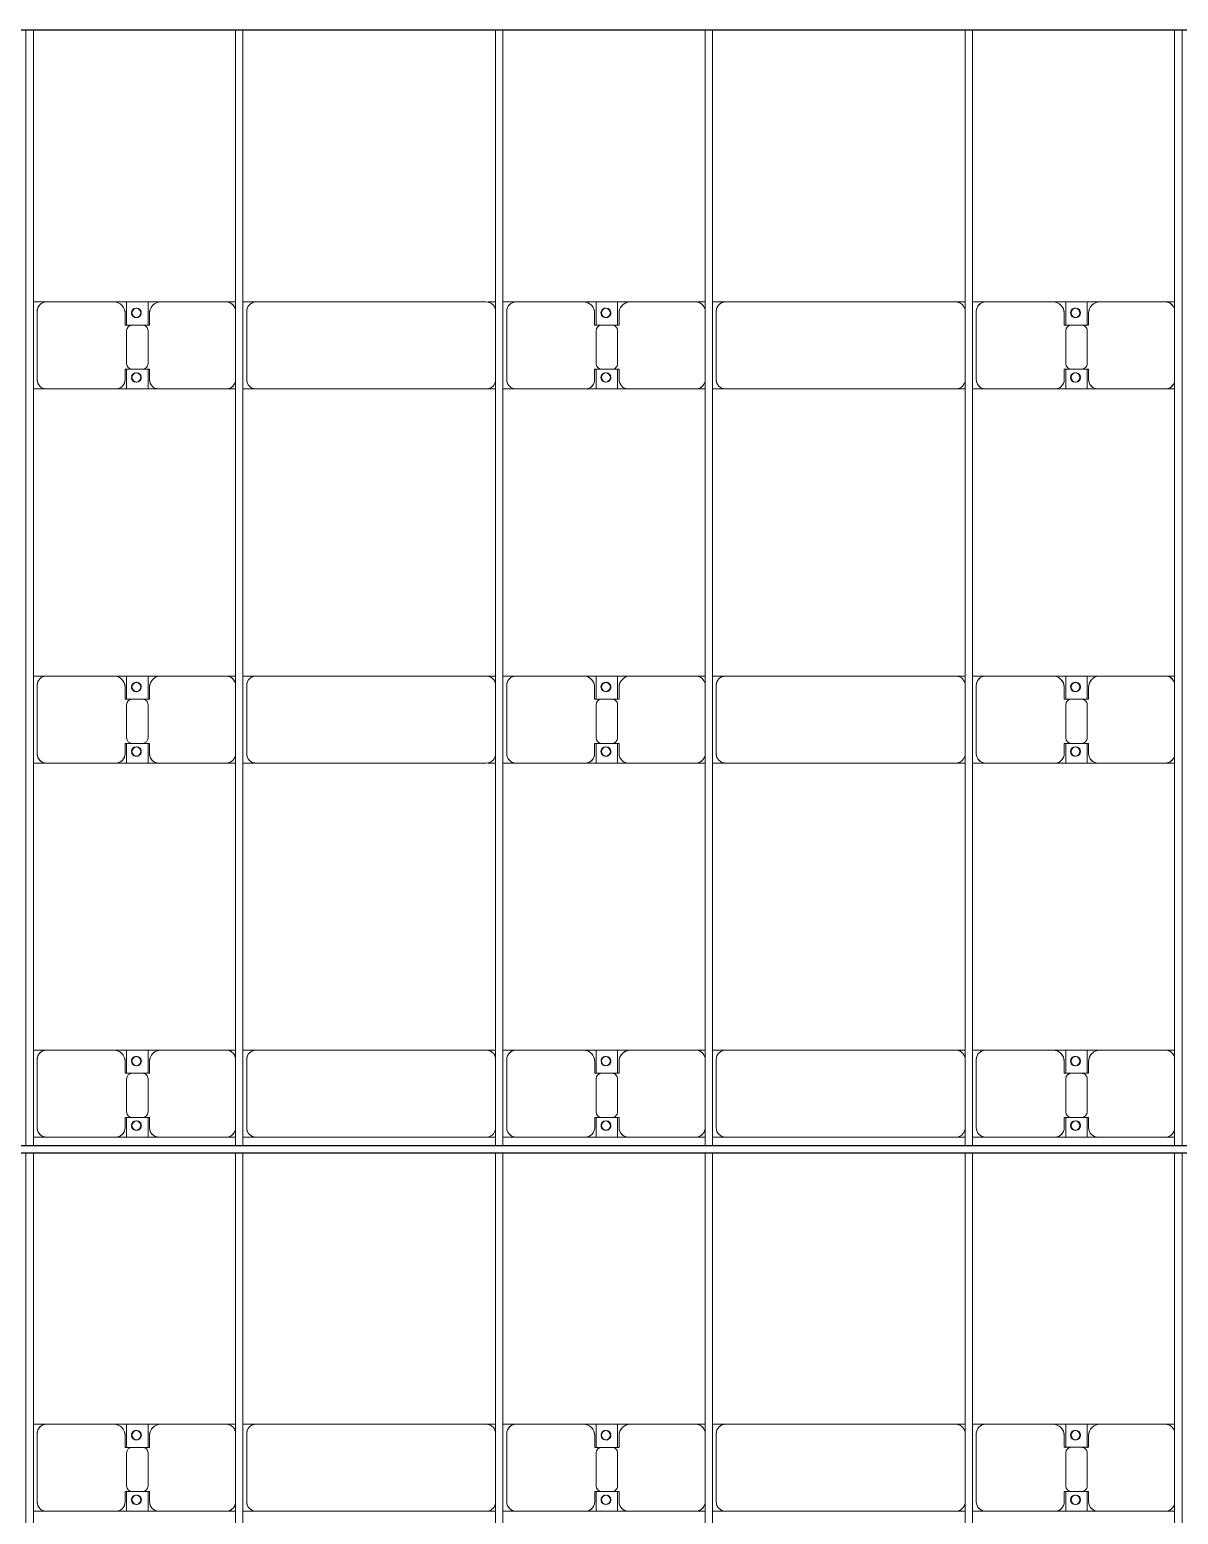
# Model space of a CAD drawing. Header units: millimetres. Extents: x -248177 to 167033, y 156986 to 268923.
# Drawn here: x -197593 to -191453, y 214489 to 222423 of the extents above; entities that cross this region are included whole.
import ezdxf

# ---------------------------------------------------------------- set-up
doc = ezdxf.new("R2010")
doc.units = ezdxf.units.MM
for name, color, linetype, lineweight in [('A-DETL-MBND', 5, 'Continuous', 9), ('A-GENM', 13, 'Continuous', 9), ('S-BEAM', 12, 'Continuous', 9)]:
    doc.layers.add(name, color=color, linetype=linetype, lineweight=lineweight)

# ---------------------------------------------------------------- blocks, each defined once
blk = doc.blocks.new('Dai phao do pin - DẢI PHAO ĐỠ PIN-V27-BỐ TRÍ KHUNG KẾT CẤU BÈ PIN 02')
at = {"layer": 'A-DETL-MBND', "color": 8}
for p, q in [((40859.7, 241.6), (40929.7, 241.6)), ((40859.7, 241.6), (40929.7, 241.6)), ((41289.7, 241.6), (40929.7, 241.6)), ((41289.7, 241.6), (41472.2, 241.6)), ((41472.2, 241.6), (41289.7, 241.6)), ((41357.8, 241.6), (41540.3, 241.6)), ((41357.8, 116.2), (41357.8, 241.6)), ((41540.3, 241.6), (41357.8, 241.6)), ((41472.2, 241.6), (41472.2, 116.2)), ((41890.3, 241.6), (41540.3, 241.6)), ((41890.3, 241.6), (41939.7, 241.6)), ((41890.3, 241.6), (41939.7, 241.6)), ((41979.7, 241.6), (42049.7, 241.6)), ((41979.7, 241.6), (42049.7, 241.6)), ((43280.3, 241.6), (42049.7, 241.6)), ((43280.3, 241.6), (43329.7, 241.6)), ((43280.3, 241.6), (43329.7, 241.6)), ((43369.7, 241.6), (43439.7, 241.6)), ((43369.7, 241.6), (43439.7, 241.6)), ((43799.7, 241.6), (43439.7, 241.6)), ((43799.7, 241.6), (43982.2, 241.6)), ((43982.2, 241.6), (43799.7, 241.6)), ((43867.8, 241.6), (44050.3, 241.6)), ((43867.8, 116.2), (43867.8, 241.6)), ((44050.3, 241.6), (43867.8, 241.6)), ((43982.2, 241.6), (43982.2, 116.2)), ((44400.3, 241.6), (44050.3, 241.6)), ((44400.3, 241.6), (44449.7, 241.6)), ((44400.3, 241.6), (44449.7, 241.6)), ((44489.7, 241.6), (44559.7, 241.6)), ((44489.7, 241.6), (44559.7, 241.6)), ((45790.3, 241.6), (44559.7, 241.6)), ((45790.3, 241.6), (45839.7, 241.6)), ((45790.3, 241.6), (45839.7, 241.6)), ((45879.7, 241.6), (45949.7, 241.6)), ((45879.7, 241.6), (45949.7, 241.6)), ((46309.7, 241.6), (45949.7, 241.6)), ((46309.7, 241.6), (46492.2, 241.6)), ((46492.2, 241.6), (46309.7, 241.6)), ((46377.8, 241.6), (46560.3, 241.6)), ((46377.8, 116.2), (46377.8, 241.6)), ((46560.3, 241.6), (46377.8, 241.6)), ((46492.2, 241.6), (46492.2, 116.2)), ((46910.3, 241.6), (46560.3, 241.6)), ((46910.3, 241.6), (46959.7, 241.6)), ((46910.3, 241.6), (46959.7, 241.6)), ((40879.7, 191.6), (40879.7, -173.4)), ((41349.7, 118.2), (41349.7, 181.6)), ((41480.3, 181.6), (41480.3, 118.2)), ((41999.7, 191.6), (41999.7, -173.4)), ((43389.7, 191.6), (43389.7, -173.4)), ((43859.7, 118.2), (43859.7, 181.6)), ((43990.3, 181.6), (43990.3, 118.2)), ((44509.7, 191.6), (44509.7, -173.4)), ((45899.7, 191.6), (45899.7, -173.4)), ((46369.7, 118.2), (46369.7, 181.6)), ((46500.3, 181.6), (46500.3, 118.2)), ((41442.2, 118.2), (41349.7, 118.2)), ((41357.8, 88.2), (41357.8, -88.2)), ((41480.3, 118.2), (41387.8, 118.2)), ((41472.2, -88.2), (41472.2, 88.2)), ((43952.2, 118.2), (43859.7, 118.2)), ((43867.8, 88.2), (43867.8, -88.2)), ((43990.3, 118.2), (43897.8, 118.2)), ((43982.2, -88.2), (43982.2, 88.2)), ((46462.2, 118.2), (46369.7, 118.2)), ((46377.8, 88.2), (46377.8, -88.2)), ((46500.3, 118.2), (46407.8, 118.2)), ((46492.2, -88.2), (46492.2, 88.2)), ((41349.7, -173.4), (41349.7, -118.2)), ((41349.7, -118.2), (41442.2, -118.2)), ((41357.8, -223.4), (41357.8, -116.2)), ((41387.8, -118.2), (41480.3, -118.2)), ((41472.2, -116.2), (41472.2, -223.4)), ((41480.3, -118.2), (41480.3, -173.4)), ((43859.7, -173.4), (43859.7, -118.2)), ((43859.7, -118.2), (43952.2, -118.2)), ((43867.8, -223.4), (43867.8, -116.2)), ((43897.8, -118.2), (43990.3, -118.2)), ((43982.2, -116.2), (43982.2, -223.4)), ((43990.3, -118.2), (43990.3, -173.4)), ((46369.7, -173.4), (46369.7, -118.2)), ((46369.7, -118.2), (46462.2, -118.2)), ((46377.8, -223.4), (46377.8, -116.2)), ((46407.8, -118.2), (46500.3, -118.2)), ((46492.2, -116.2), (46492.2, -223.4)), ((46500.3, -118.2), (46500.3, -173.4)), ((40929.7, -223.4), (40859.7, -223.4)), ((40929.7, -223.4), (40859.7, -223.4)), ((40929.7, -223.4), (41299.7, -223.4)), ((41472.2, -223.4), (41299.7, -223.4)), ((41299.7, -223.4), (41472.2, -223.4)), ((41530.3, -223.4), (41357.8, -223.4)), ((41357.8, -223.4), (41530.3, -223.4)), ((41530.3, -223.4), (41890.3, -223.4)), ((41939.7, -223.4), (41890.3, -223.4)), ((41939.7, -223.4), (41890.3, -223.4)), ((42049.7, -223.4), (41979.7, -223.4)), ((42049.7, -223.4), (41979.7, -223.4)), ((42049.7, -223.4), (43280.3, -223.4)), ((43329.7, -223.4), (43280.3, -223.4)), ((43329.7, -223.4), (43280.3, -223.4)), ((43439.7, -223.4), (43369.7, -223.4)), ((43439.7, -223.4), (43369.7, -223.4)), ((43439.7, -223.4), (43809.7, -223.4)), ((43982.2, -223.4), (43809.7, -223.4)), ((43809.7, -223.4), (43982.2, -223.4)), ((44040.3, -223.4), (43867.8, -223.4)), ((43867.8, -223.4), (44040.3, -223.4)), ((44040.3, -223.4), (44400.3, -223.4)), ((44449.7, -223.4), (44400.3, -223.4)), ((44449.7, -223.4), (44400.3, -223.4)), ((44559.7, -223.4), (44489.7, -223.4)), ((44559.7, -223.4), (44489.7, -223.4)), ((44559.7, -223.4), (45790.3, -223.4)), ((45839.7, -223.4), (45790.3, -223.4)), ((45839.7, -223.4), (45790.3, -223.4)), ((45949.7, -223.4), (45879.7, -223.4)), ((45949.7, -223.4), (45879.7, -223.4)), ((45949.7, -223.4), (46319.7, -223.4)), ((46492.2, -223.4), (46319.7, -223.4)), ((46319.7, -223.4), (46492.2, -223.4)), ((46550.3, -223.4), (46377.8, -223.4)), ((46377.8, -223.4), (46550.3, -223.4)), ((46550.3, -223.4), (46910.3, -223.4)), ((46959.7, -223.4), (46910.3, -223.4)), ((46959.7, -223.4), (46910.3, -223.4))]:
    blk.add_line(p, q, dxfattribs=at)
for centre, radius, start, end in [((40929.7, 191.6), 50, 90, 180), ((40929.7, 191.6), 50, 105, 180), ((41289.7, 181.6), 60, 0, 90), ((41540.3, 181.6), 60, 90, 180), ((41890.3, 191.6), 50, 15, 90), ((41890.3, 191.6), 50, 15, 75), ((42049.7, 191.6), 50, 90, 180), ((42049.7, 191.6), 50, 105, 135), ((43280.3, 191.6), 50, 15, 90), ((43280.3, 191.6), 50, 60, 90), ((43439.7, 191.6), 50, 90, 180), ((43439.7, 191.6), 50, 105, 180), ((43799.7, 181.6), 60, 0, 90), ((44050.3, 181.6), 60, 90, 180), ((44400.3, 191.6), 50, 15, 90), ((44400.3, 191.6), 50, 15, 75), ((44559.7, 191.6), 50, 90, 180), ((44559.7, 191.6), 50, 105, 135), ((45790.3, 191.6), 50, 15, 90), ((45790.3, 191.6), 50, 60, 90), ((45949.7, 191.6), 50, 90, 180), ((45949.7, 191.6), 50, 105, 180), ((46309.7, 181.6), 60, 0, 90), ((46560.3, 181.6), 60, 90, 180), ((46910.3, 191.6), 50, 15, 90), ((46910.3, 191.6), 50, 15, 75), ((41289.7, 181.6), 60, 0, 60), ((41408.6, 183.2), 25, 0, 180), ((41408.6, 183.2), 25, 180, 0), ((41408.6, 183.2), 25, 0, 165), ((41411.4, 183.2), 25, 0, 180), ((41411.4, 183.2), 25, 90, 180), ((41411.4, 183.2), 25, 180, 360), ((41411.4, 183.2), 25, 180, 300), ((41408.6, 183.2), 25, 210, 0), ((41411.4, 183.2), 25, 15, 75), ((41411.4, 183.2), 25, 330, 345), ((41540.3, 181.6), 60, 120, 180), ((42049.7, 191.6), 50, 150, 180), ((43280.3, 191.6), 50, 15, 30), ((43799.7, 181.6), 60, 0, 60), ((43918.6, 183.2), 25, 0, 180), ((43918.6, 183.2), 25, 180, 360), ((43918.6, 183.2), 25, 0, 165), ((43921.4, 183.2), 25, 0, 180), ((43921.4, 183.2), 25, 90, 180), ((43921.4, 183.2), 25, 180, 0), ((43921.4, 183.2), 25, 180, 300), ((43918.6, 183.2), 25, 210, 360), ((43921.4, 183.2), 25, 15, 75), ((43921.4, 183.2), 25, 330, 345), ((44050.3, 181.6), 60, 120, 180), ((44559.7, 191.6), 50, 150, 180), ((45790.3, 191.6), 50, 15, 30), ((46309.7, 181.6), 60, 0, 60), ((46428.6, 183.2), 25, 0, 180), ((46428.6, 183.2), 25, 180, 0), ((46428.6, 183.2), 25, 0, 165), ((46431.4, 183.2), 25, 0, 180), ((46431.4, 183.2), 25, 90, 180), ((46431.4, 183.2), 25, 180, 360), ((46431.4, 183.2), 25, 180, 300), ((46428.6, 183.2), 25, 210, 0), ((46431.4, 183.2), 25, 15, 75), ((46431.4, 183.2), 25, 330, 345), ((46560.3, 181.6), 60, 120, 180), ((41387.8, 88.2), 30, 90, 180), ((41442.2, 88.2), 30, 360, 90), ((43897.8, 88.2), 30, 90, 180), ((43952.2, 88.2), 30, 360, 90), ((46407.8, 88.2), 30, 90, 180), ((46462.2, 88.2), 30, 0, 90), ((41387.8, -88.2), 30, 180, 270), ((41408.6, -161.8), 25, 0, 180), ((41408.6, -161.8), 25, 105, 165), ((41411.4, -161.8), 25, 0, 180), ((41411.4, -161.8), 25, 105, 180), ((41408.6, -161.8), 25, 0, 75), ((41411.4, -161.8), 25, 15, 75), ((41442.2, -88.2), 30, 270, 360), ((43897.8, -88.2), 30, 180, 270), ((43918.6, -161.8), 25, 0, 180), ((43918.6, -161.8), 25, 105, 165), ((43921.4, -161.8), 25, 0, 180), ((43921.4, -161.8), 25, 105, 180), ((43918.6, -161.8), 25, 0, 75), ((43921.4, -161.8), 25, 15, 75), ((43952.2, -88.2), 30, 270, 0), ((46407.8, -88.2), 30, 180, 270), ((46428.6, -161.8), 25, 0, 180), ((46428.6, -161.8), 25, 105, 165), ((46431.4, -161.8), 25, 0, 180), ((46431.4, -161.8), 25, 105, 180), ((46428.6, -161.8), 25, 0, 75), ((46431.4, -161.8), 25, 15, 75), ((46462.2, -88.2), 30, 270, 0), ((40929.7, -173.4), 50, 180, 270), ((40929.7, -173.4), 50, 180, 255), ((41299.7, -173.4), 50, 270, 0), ((41299.7, -173.4), 50, 285, 0), ((41408.6, -161.8), 25, 180, 360), ((41408.6, -161.8), 25, 195, 0), ((41411.4, -161.8), 25, 180, 0), ((41411.4, -161.8), 25, 180, 270), ((41411.4, -161.8), 25, 285, 345), ((41530.3, -173.4), 50, 180, 270), ((41530.3, -173.4), 50, 180, 255), ((41890.3, -173.4), 50, 270, 345), ((41890.3, -173.4), 50, 285, 345), ((42049.7, -173.4), 50, 180, 270), ((42049.7, -173.4), 50, 180, 210), ((42049.7, -173.4), 50, 240, 270), ((43280.3, -173.4), 50, 270, 345), ((43280.3, -173.4), 50, 285, 300), ((43280.3, -173.4), 50, 330, 345), ((43439.7, -173.4), 50, 180, 270), ((43439.7, -173.4), 50, 180, 255), ((43809.7, -173.4), 50, 270, 0), ((43809.7, -173.4), 50, 285, 0), ((43918.6, -161.8), 25, 180, 0), ((43918.6, -161.8), 25, 195, 0), ((43921.4, -161.8), 25, 180, 0), ((43921.4, -161.8), 25, 180, 270), ((43921.4, -161.8), 25, 285, 345), ((44040.3, -173.4), 50, 180, 270), ((44040.3, -173.4), 50, 180, 255), ((44400.3, -173.4), 50, 270, 345), ((44400.3, -173.4), 50, 285, 345), ((44559.7, -173.4), 50, 180, 270), ((44559.7, -173.4), 50, 180, 210), ((44559.7, -173.4), 50, 240, 270), ((45790.3, -173.4), 50, 270, 345), ((45790.3, -173.4), 50, 285, 300), ((45790.3, -173.4), 50, 330, 345), ((45949.7, -173.4), 50, 180, 270), ((45949.7, -173.4), 50, 180, 255), ((46319.7, -173.4), 50, 270, 0), ((46319.7, -173.4), 50, 285, 360), ((46428.6, -161.8), 25, 180, 360), ((46428.6, -161.8), 25, 195, 0), ((46431.4, -161.8), 25, 180, 360), ((46431.4, -161.8), 25, 180, 270), ((46431.4, -161.8), 25, 285, 345), ((46550.3, -173.4), 50, 180, 270), ((46550.3, -173.4), 50, 180, 255), ((46910.3, -173.4), 50, 270, 345), ((46910.3, -173.4), 50, 285, 345)]:
    blk.add_arc(centre, radius, start, end, dxfattribs=at)
blk = doc.blocks.new('Dai phao do pin - DẢI PHAO ĐỠ PIN-V28-BỐ TRÍ KHUNG KẾT CẤU BÈ PIN 02')
at = {"layer": 'A-DETL-MBND', "color": 8}
for p, q in [((40859.7, 241.6), (40929.7, 241.6)), ((40859.7, 241.6), (40929.7, 241.6)), ((41289.7, 241.6), (40929.7, 241.6)), ((41289.7, 241.6), (41472.2, 241.6)), ((41472.2, 241.6), (41289.7, 241.6)), ((41357.8, 241.6), (41540.3, 241.6)), ((41357.8, 116.2), (41357.8, 241.6)), ((41540.3, 241.6), (41357.8, 241.6)), ((41472.2, 241.6), (41472.2, 116.2)), ((41890.3, 241.6), (41540.3, 241.6)), ((41890.3, 241.6), (41939.7, 241.6)), ((41890.3, 241.6), (41939.7, 241.6)), ((41979.7, 241.6), (42049.7, 241.6)), ((41979.7, 241.6), (42049.7, 241.6)), ((43280.3, 241.6), (42049.7, 241.6)), ((43290.6, 241.6), (43329.7, 241.6)), ((43290.6, 241.6), (43329.7, 241.6)), ((43369.7, 241.6), (43439.7, 241.6)), ((43369.7, 241.6), (43439.7, 241.6)), ((43799.7, 241.6), (43439.7, 241.6)), ((43799.7, 241.6), (43982.2, 241.6)), ((43982.2, 241.6), (43799.7, 241.6)), ((43867.8, 241.6), (44050.3, 241.6)), ((43867.8, 116.2), (43867.8, 241.6)), ((44050.3, 241.6), (43867.8, 241.6)), ((43982.2, 241.6), (43982.2, 116.2)), ((44400.3, 241.6), (44050.3, 241.6)), ((44400.3, 241.6), (44449.7, 241.6)), ((44400.3, 241.6), (44449.7, 241.6)), ((44489.7, 241.6), (44559.7, 241.6)), ((44489.7, 241.6), (44559.7, 241.6)), ((45790.3, 241.6), (44559.7, 241.6)), ((45790.3, 241.6), (45839.7, 241.6)), ((45790.3, 241.6), (45839.7, 241.6)), ((45879.7, 241.6), (45949.7, 241.6)), ((45879.7, 241.6), (45949.7, 241.6)), ((46309.7, 241.6), (45949.7, 241.6)), ((46309.7, 241.6), (46492.2, 241.6)), ((46492.2, 241.6), (46309.7, 241.6)), ((46377.8, 241.6), (46560.3, 241.6)), ((46377.8, 116.2), (46377.8, 241.6)), ((46560.3, 241.6), (46377.8, 241.6)), ((46492.2, 241.6), (46492.2, 116.2)), ((46910.3, 241.6), (46560.3, 241.6)), ((46910.3, 241.6), (46959.7, 241.6)), ((46910.3, 241.6), (46959.7, 241.6)), ((40879.7, 191.6), (40879.7, -173.4)), ((41349.7, 118.2), (41349.7, 181.6)), ((41480.3, 181.6), (41480.3, 118.2)), ((41999.7, 191.6), (41999.7, -173.4)), ((43389.7, 191.6), (43389.7, -173.4)), ((43859.7, 118.2), (43859.7, 181.6)), ((43990.3, 181.6), (43990.3, 118.2)), ((44509.7, 191.6), (44509.7, -173.4)), ((45899.7, 191.6), (45899.7, -173.4)), ((46369.7, 118.2), (46369.7, 181.6)), ((46500.3, 181.6), (46500.3, 118.2)), ((41442.2, 118.2), (41349.7, 118.2)), ((41357.8, 88.2), (41357.8, -88.2)), ((41480.3, 118.2), (41387.8, 118.2)), ((41472.2, -88.2), (41472.2, 88.2)), ((43952.2, 118.2), (43859.7, 118.2)), ((43867.8, 88.2), (43867.8, -88.2)), ((43990.3, 118.2), (43897.8, 118.2)), ((43982.2, -88.2), (43982.2, 88.2)), ((46462.2, 118.2), (46369.7, 118.2)), ((46377.8, 88.2), (46377.8, -88.2)), ((46500.3, 118.2), (46407.8, 118.2)), ((46492.2, -88.2), (46492.2, 88.2)), ((41349.7, -173.4), (41349.7, -118.2)), ((41349.7, -118.2), (41442.2, -118.2)), ((41357.8, -223.4), (41357.8, -116.2)), ((41387.8, -118.2), (41480.3, -118.2)), ((41472.2, -116.2), (41472.2, -223.4)), ((41480.3, -118.2), (41480.3, -173.4)), ((43859.7, -173.4), (43859.7, -118.2)), ((43859.7, -118.2), (43952.2, -118.2)), ((43867.8, -223.4), (43867.8, -116.2)), ((43897.8, -118.2), (43990.3, -118.2)), ((43982.2, -116.2), (43982.2, -223.4)), ((43990.3, -118.2), (43990.3, -173.4)), ((46369.7, -173.4), (46369.7, -118.2)), ((46369.7, -118.2), (46462.2, -118.2)), ((46377.8, -223.4), (46377.8, -116.2)), ((46407.8, -118.2), (46500.3, -118.2)), ((46492.2, -116.2), (46492.2, -223.4)), ((46500.3, -118.2), (46500.3, -173.4)), ((40929.7, -223.4), (40859.7, -223.4)), ((40929.7, -223.4), (40859.7, -223.4)), ((40929.7, -223.4), (41299.7, -223.4)), ((41472.2, -223.4), (41299.7, -223.4)), ((41299.7, -223.4), (41472.2, -223.4)), ((41530.3, -223.4), (41357.8, -223.4)), ((41357.8, -223.4), (41530.3, -223.4)), ((41530.3, -223.4), (41890.3, -223.4)), ((41939.7, -223.4), (41890.3, -223.4)), ((41939.7, -223.4), (41890.3, -223.4)), ((42049.7, -223.4), (41979.7, -223.4)), ((42049.7, -223.4), (41979.7, -223.4)), ((42049.7, -223.4), (43280.3, -223.4)), ((43329.7, -223.4), (43280.3, -223.4)), ((43329.7, -223.4), (43280.3, -223.4)), ((43439.7, -223.4), (43369.7, -223.4)), ((43439.7, -223.4), (43369.7, -223.4)), ((43439.7, -223.4), (43809.7, -223.4)), ((43982.2, -223.4), (43809.7, -223.4)), ((43809.7, -223.4), (43982.2, -223.4)), ((44040.3, -223.4), (43867.8, -223.4)), ((43867.8, -223.4), (44040.3, -223.4)), ((44040.3, -223.4), (44400.3, -223.4)), ((44449.7, -223.4), (44400.3, -223.4)), ((44449.7, -223.4), (44400.3, -223.4)), ((44559.7, -223.4), (44489.7, -223.4)), ((44559.7, -223.4), (44489.7, -223.4)), ((44559.7, -223.4), (45790.3, -223.4)), ((45839.7, -223.4), (45790.3, -223.4)), ((45839.7, -223.4), (45790.3, -223.4)), ((45949.7, -223.4), (45879.7, -223.4)), ((45949.7, -223.4), (45879.7, -223.4)), ((45949.7, -223.4), (46319.7, -223.4)), ((46492.2, -223.4), (46319.7, -223.4)), ((46319.7, -223.4), (46492.2, -223.4)), ((46550.3, -223.4), (46377.8, -223.4)), ((46377.8, -223.4), (46550.3, -223.4)), ((46550.3, -223.4), (46910.3, -223.4)), ((46959.7, -223.4), (46910.3, -223.4)), ((46959.7, -223.4), (46910.3, -223.4))]:
    blk.add_line(p, q, dxfattribs=at)
for centre, radius, start, end in [((40929.7, 191.6), 50, 90, 180), ((40929.7, 191.6), 50, 105, 180), ((41289.7, 181.6), 60, 0, 90), ((41540.3, 181.6), 60, 90, 180), ((41890.3, 191.6), 50, 15, 90), ((41890.3, 191.6), 50, 15, 75), ((42049.7, 191.6), 50, 90, 180), ((42049.7, 191.6), 50, 105, 135), ((43280.3, 191.6), 50, 15, 90), ((43280.3, 191.6), 50, 60, 78.058), ((43439.7, 191.6), 50, 90, 180), ((43439.7, 191.6), 50, 105, 180), ((43799.7, 181.6), 60, 0, 90), ((44050.3, 181.6), 60, 90, 180), ((44400.3, 191.6), 50, 15, 90), ((44400.3, 191.6), 50, 15, 75), ((44559.7, 191.6), 50, 90, 180), ((44559.7, 191.6), 50, 105, 135), ((45790.3, 191.6), 50, 15, 90), ((45790.3, 191.6), 50, 60, 90), ((45949.7, 191.6), 50, 90, 180), ((45949.7, 191.6), 50, 105, 180), ((46309.7, 181.6), 60, 0, 90), ((46560.3, 181.6), 60, 90, 180), ((46910.3, 191.6), 50, 15, 90), ((46910.3, 191.6), 50, 15, 75), ((41289.7, 181.6), 60, 0, 60), ((41408.6, 183.2), 25, 0, 180), ((41408.6, 183.2), 25, 180, 0), ((41408.6, 183.2), 25, 0, 165), ((41411.4, 183.2), 25, 0, 180), ((41411.4, 183.2), 25, 90, 180), ((41411.4, 183.2), 25, 180, 360), ((41411.4, 183.2), 25, 180, 300), ((41408.6, 183.2), 25, 210, 0), ((41411.4, 183.2), 25, 15, 75), ((41411.4, 183.2), 25, 330, 345), ((41540.3, 181.6), 60, 120, 180), ((42049.7, 191.6), 50, 150, 180), ((43280.3, 191.6), 50, 15, 30), ((43799.7, 181.6), 60, 0, 60), ((43918.6, 183.2), 25, 0, 180), ((43918.6, 183.2), 25, 180, 360), ((43918.6, 183.2), 25, 0, 165), ((43921.4, 183.2), 25, 0, 180), ((43921.4, 183.2), 25, 90, 180), ((43921.4, 183.2), 25, 180, 0), ((43921.4, 183.2), 25, 180, 300), ((43918.6, 183.2), 25, 210, 360), ((43921.4, 183.2), 25, 15, 75), ((43921.4, 183.2), 25, 330, 345), ((44050.3, 181.6), 60, 120, 180), ((44559.7, 191.6), 50, 150, 180), ((45790.3, 191.6), 50, 15, 30), ((46309.7, 181.6), 60, 0, 60), ((46428.6, 183.2), 25, 0, 180), ((46428.6, 183.2), 25, 180, 0), ((46428.6, 183.2), 25, 0, 165), ((46431.4, 183.2), 25, 0, 180), ((46431.4, 183.2), 25, 90, 180), ((46431.4, 183.2), 25, 180, 360), ((46431.4, 183.2), 25, 180, 300), ((46428.6, 183.2), 25, 210, 0), ((46431.4, 183.2), 25, 15, 75), ((46431.4, 183.2), 25, 330, 345), ((46560.3, 181.6), 60, 120, 180), ((41387.8, 88.2), 30, 90, 180), ((41442.2, 88.2), 30, 360, 90), ((43897.8, 88.2), 30, 90, 180), ((43952.2, 88.2), 30, 360, 90), ((46407.8, 88.2), 30, 90, 180), ((46462.2, 88.2), 30, 0, 90), ((41387.8, -88.2), 30, 180, 270), ((41408.6, -161.8), 25, 0, 180), ((41408.6, -161.8), 25, 105, 165), ((41411.4, -161.8), 25, 0, 180), ((41411.4, -161.8), 25, 105, 180), ((41408.6, -161.8), 25, 0, 75), ((41411.4, -161.8), 25, 15, 75), ((41442.2, -88.2), 30, 270, 360), ((43897.8, -88.2), 30, 180, 270), ((43918.6, -161.8), 25, 0, 180), ((43918.6, -161.8), 25, 105, 165), ((43921.4, -161.8), 25, 0, 180), ((43921.4, -161.8), 25, 105, 180), ((43918.6, -161.8), 25, 0, 75), ((43921.4, -161.8), 25, 15, 75), ((43952.2, -88.2), 30, 270, 0), ((46407.8, -88.2), 30, 180, 270), ((46428.6, -161.8), 25, 0, 180), ((46428.6, -161.8), 25, 105, 165), ((46431.4, -161.8), 25, 0, 180), ((46431.4, -161.8), 25, 105, 180), ((46428.6, -161.8), 25, 0, 75), ((46431.4, -161.8), 25, 15, 75), ((46462.2, -88.2), 30, 270, 0), ((40929.7, -173.4), 50, 180, 270), ((40929.7, -173.4), 50, 180, 255), ((41299.7, -173.4), 50, 270, 0), ((41299.7, -173.4), 50, 285, 0), ((41408.6, -161.8), 25, 180, 360), ((41408.6, -161.8), 25, 195, 0), ((41411.4, -161.8), 25, 180, 0), ((41411.4, -161.8), 25, 180, 270), ((41411.4, -161.8), 25, 285, 345), ((41530.3, -173.4), 50, 180, 270), ((41530.3, -173.4), 50, 180, 255), ((41890.3, -173.4), 50, 270, 348.72321), ((41890.3, -173.4), 50, 285, 348.72321), ((42049.7, -173.4), 50, 180, 270), ((42049.7, -173.4), 50, 191.27774, 210), ((42049.7, -173.4), 50, 240, 270), ((43280.3, -173.4), 50, 270, 348.70188), ((43280.3, -173.4), 50, 285, 300), ((43280.3, -173.4), 50, 330, 348.70188), ((43439.7, -173.4), 50, 180, 270), ((43439.7, -173.4), 50, 180, 255), ((43809.7, -173.4), 50, 270, 0), ((43809.7, -173.4), 50, 285, 0), ((43918.6, -161.8), 25, 180, 0), ((43918.6, -161.8), 25, 195, 0), ((43921.4, -161.8), 25, 180, 0), ((43921.4, -161.8), 25, 180, 270), ((43921.4, -161.8), 25, 285, 345), ((44040.3, -173.4), 50, 180, 270), ((44040.3, -173.4), 50, 180, 255), ((44400.3, -173.4), 50, 270, 348.68469), ((44400.3, -173.4), 50, 285, 348.68469), ((44559.7, -173.4), 50, 180, 270), ((44559.7, -173.4), 50, 191.31626, 210), ((44559.7, -173.4), 50, 240, 270), ((45790.3, -173.4), 50, 270, 348.66336), ((45790.3, -173.4), 50, 285, 300), ((45790.3, -173.4), 50, 330, 348.66336), ((45949.7, -173.4), 50, 180, 270), ((45949.7, -173.4), 50, 180, 255), ((46319.7, -173.4), 50, 270, 0), ((46319.7, -173.4), 50, 285, 360), ((46428.6, -161.8), 25, 180, 360), ((46428.6, -161.8), 25, 195, 0), ((46431.4, -161.8), 25, 180, 360), ((46431.4, -161.8), 25, 180, 270), ((46431.4, -161.8), 25, 285, 345), ((46550.3, -173.4), 50, 180, 270), ((46550.3, -173.4), 50, 180, 255), ((46910.3, -173.4), 50, 270, 348.64617), ((46910.3, -173.4), 50, 285, 348.64617)]:
    blk.add_arc(centre, radius, start, end, dxfattribs=at)
blk = doc.blocks.new('Dai phao do pin - DẢI PHAO ĐỠ PIN-V29-BỐ TRÍ KHUNG KẾT CẤU BÈ PIN 02')
at = {"layer": 'A-DETL-MBND', "color": 8}
for p, q in [((40859.7, 241.6), (40929.7, 241.6)), ((40859.7, 241.6), (40929.7, 241.6)), ((41289.7, 241.6), (40929.7, 241.6)), ((41289.7, 241.6), (41472.2, 241.6)), ((41472.2, 241.6), (41289.7, 241.6)), ((41357.8, 241.6), (41540.3, 241.6)), ((41357.8, 116.2), (41357.8, 241.6)), ((41540.3, 241.6), (41357.8, 241.6)), ((41472.2, 241.6), (41472.2, 116.2)), ((41890.3, 241.6), (41540.3, 241.6)), ((41890.3, 241.6), (41939.7, 241.6)), ((41890.3, 241.6), (41939.7, 241.6)), ((41979.7, 241.6), (42049.7, 241.6)), ((41979.7, 241.6), (42049.7, 241.6)), ((43280.3, 241.6), (42049.7, 241.6)), ((43290.7, 241.6), (43329.7, 241.6)), ((43290.7, 241.6), (43329.7, 241.6)), ((43369.7, 241.6), (43439.7, 241.6)), ((43369.7, 241.6), (43439.7, 241.6)), ((43799.7, 241.6), (43439.7, 241.6)), ((43799.7, 241.6), (43982.2, 241.6)), ((43982.2, 241.6), (43799.7, 241.6)), ((43867.8, 241.6), (44050.3, 241.6)), ((43867.8, 116.2), (43867.8, 241.6)), ((44050.3, 241.6), (43867.8, 241.6)), ((43982.2, 241.6), (43982.2, 116.2)), ((44400.3, 241.6), (44050.3, 241.6)), ((44400.3, 241.6), (44449.7, 241.6)), ((44400.3, 241.6), (44449.7, 241.6)), ((44489.7, 241.6), (44559.7, 241.6)), ((44489.7, 241.6), (44559.7, 241.6)), ((45790.3, 241.6), (44559.7, 241.6)), ((45790.3, 241.6), (45839.7, 241.6)), ((45790.3, 241.6), (45839.7, 241.6)), ((45879.7, 241.6), (45949.7, 241.6)), ((45879.7, 241.6), (45949.7, 241.6)), ((46309.7, 241.6), (45949.7, 241.6)), ((46309.7, 241.6), (46492.2, 241.6)), ((46492.2, 241.6), (46309.7, 241.6)), ((46377.8, 241.6), (46560.3, 241.6)), ((46377.8, 116.2), (46377.8, 241.6)), ((46560.3, 241.6), (46377.8, 241.6)), ((46492.2, 241.6), (46492.2, 116.2)), ((46910.3, 241.6), (46560.3, 241.6)), ((46910.3, 241.6), (46959.7, 241.6)), ((46910.3, 241.6), (46959.7, 241.6)), ((40879.7, 191.6), (40879.7, -173.4)), ((41349.7, 118.2), (41349.7, 181.6)), ((41480.3, 181.6), (41480.3, 118.2)), ((41999.7, 191.6), (41999.7, -173.4)), ((43389.7, 191.6), (43389.7, -173.4)), ((43859.7, 118.2), (43859.7, 181.6)), ((43990.3, 181.6), (43990.3, 118.2)), ((44509.7, 191.6), (44509.7, -173.4)), ((45899.7, 191.6), (45899.7, -173.4)), ((46369.7, 118.2), (46369.7, 181.6)), ((46500.3, 181.6), (46500.3, 118.2)), ((41442.2, 118.2), (41349.7, 118.2)), ((41357.8, 88.2), (41357.8, -88.2)), ((41480.3, 118.2), (41387.8, 118.2)), ((41472.2, -88.2), (41472.2, 88.2)), ((43952.2, 118.2), (43859.7, 118.2)), ((43867.8, 88.2), (43867.8, -88.2)), ((43990.3, 118.2), (43897.8, 118.2)), ((43982.2, -88.2), (43982.2, 88.2)), ((46462.2, 118.2), (46369.7, 118.2)), ((46377.8, 88.2), (46377.8, -88.2)), ((46500.3, 118.2), (46407.8, 118.2)), ((46492.2, -88.2), (46492.2, 88.2)), ((41349.7, -173.4), (41349.7, -118.2)), ((41349.7, -118.2), (41442.2, -118.2)), ((41357.8, -223.4), (41357.8, -116.2)), ((41387.8, -118.2), (41480.3, -118.2)), ((41472.2, -116.2), (41472.2, -223.4)), ((41480.3, -118.2), (41480.3, -173.4)), ((43859.7, -173.4), (43859.7, -118.2)), ((43859.7, -118.2), (43952.2, -118.2)), ((43867.8, -223.4), (43867.8, -116.2)), ((43897.8, -118.2), (43990.3, -118.2)), ((43982.2, -116.2), (43982.2, -223.4)), ((43990.3, -118.2), (43990.3, -173.4)), ((46369.7, -173.4), (46369.7, -118.2)), ((46369.7, -118.2), (46462.2, -118.2)), ((46377.8, -223.4), (46377.8, -116.2)), ((46407.8, -118.2), (46500.3, -118.2)), ((46492.2, -116.2), (46492.2, -223.4)), ((46500.3, -118.2), (46500.3, -173.4)), ((40929.7, -223.4), (40859.7, -223.4)), ((40929.7, -223.4), (40859.7, -223.4)), ((40929.7, -223.4), (41299.7, -223.4)), ((41472.2, -223.4), (41299.7, -223.4)), ((41299.7, -223.4), (41472.2, -223.4)), ((41530.3, -223.4), (41357.8, -223.4)), ((41357.8, -223.4), (41530.3, -223.4)), ((41530.3, -223.4), (41890.3, -223.4)), ((41939.7, -223.4), (41890.3, -223.4)), ((41939.7, -223.4), (41890.3, -223.4)), ((42049.7, -223.4), (41979.7, -223.4)), ((42049.7, -223.4), (41979.7, -223.4)), ((42049.7, -223.4), (43280.3, -223.4)), ((43329.7, -223.4), (43290.7, -223.4)), ((43329.7, -223.4), (43290.7, -223.4)), ((43439.7, -223.4), (43369.7, -223.4)), ((43439.7, -223.4), (43369.7, -223.4)), ((43439.7, -223.4), (43809.7, -223.4)), ((43982.2, -223.4), (43809.7, -223.4)), ((43809.7, -223.4), (43982.2, -223.4)), ((44040.3, -223.4), (43867.8, -223.4)), ((43867.8, -223.4), (44040.3, -223.4)), ((44040.3, -223.4), (44400.3, -223.4)), ((44449.7, -223.4), (44400.3, -223.4)), ((44449.7, -223.4), (44400.3, -223.4)), ((44559.7, -223.4), (44489.7, -223.4)), ((44559.7, -223.4), (44489.7, -223.4)), ((44559.7, -223.4), (45790.3, -223.4)), ((45839.7, -223.4), (45790.3, -223.4)), ((45839.7, -223.4), (45790.3, -223.4)), ((45949.7, -223.4), (45879.7, -223.4)), ((45949.7, -223.4), (45879.7, -223.4)), ((45949.7, -223.4), (46319.7, -223.4)), ((46492.2, -223.4), (46319.7, -223.4)), ((46319.7, -223.4), (46492.2, -223.4)), ((46550.3, -223.4), (46377.8, -223.4)), ((46377.8, -223.4), (46550.3, -223.4)), ((46550.3, -223.4), (46910.3, -223.4)), ((46959.7, -223.4), (46910.3, -223.4)), ((46959.7, -223.4), (46910.3, -223.4))]:
    blk.add_line(p, q, dxfattribs=at)
for centre, radius, start, end in [((40929.7, 191.6), 50, 90, 180), ((40929.7, 191.6), 50, 105, 180), ((41289.7, 181.6), 60, 0, 90), ((41540.3, 181.6), 60, 90, 180), ((41890.3, 191.6), 50, 15, 90), ((41890.3, 191.6), 50, 15, 75), ((42049.7, 191.6), 50, 90, 180), ((42049.7, 191.6), 50, 105, 135), ((43280.3, 191.6), 50, 15, 90), ((43280.3, 191.6), 50, 60, 78.02732), ((43439.7, 191.6), 50, 90, 180), ((43439.7, 191.6), 50, 105, 180), ((43799.7, 181.6), 60, 0, 90), ((44050.3, 181.6), 60, 90, 180), ((44400.3, 191.6), 50, 15, 90), ((44400.3, 191.6), 50, 15, 75), ((44559.7, 191.6), 50, 90, 180), ((44559.7, 191.6), 50, 105, 135), ((45790.3, 191.6), 50, 15, 90), ((45790.3, 191.6), 50, 60, 90), ((45949.7, 191.6), 50, 90, 180), ((45949.7, 191.6), 50, 105, 180), ((46309.7, 181.6), 60, 0, 90), ((46560.3, 181.6), 60, 90, 180), ((46910.3, 191.6), 50, 15, 90), ((46910.3, 191.6), 50, 15, 75), ((41289.7, 181.6), 60, 0, 60), ((41408.6, 183.2), 25, 0, 180), ((41408.6, 183.2), 25, 180, 0), ((41408.6, 183.2), 25, 0, 165), ((41411.4, 183.2), 25, 0, 180), ((41411.4, 183.2), 25, 90, 180), ((41411.4, 183.2), 25, 180, 360), ((41411.4, 183.2), 25, 180, 300), ((41408.6, 183.2), 25, 210, 0), ((41411.4, 183.2), 25, 15, 75), ((41411.4, 183.2), 25, 330, 345), ((41540.3, 181.6), 60, 120, 180), ((42049.7, 191.6), 50, 150, 180), ((43280.3, 191.6), 50, 15, 30), ((43799.7, 181.6), 60, 0, 60), ((43918.6, 183.2), 25, 0, 180), ((43918.6, 183.2), 25, 180, 360), ((43918.6, 183.2), 25, 0, 165), ((43921.4, 183.2), 25, 0, 180), ((43921.4, 183.2), 25, 90, 180), ((43921.4, 183.2), 25, 180, 0), ((43921.4, 183.2), 25, 180, 300), ((43918.6, 183.2), 25, 210, 360), ((43921.4, 183.2), 25, 15, 75), ((43921.4, 183.2), 25, 330, 345), ((44050.3, 181.6), 60, 120, 180), ((44559.7, 191.6), 50, 150, 180), ((45790.3, 191.6), 50, 15, 30), ((46309.7, 181.6), 60, 0, 60), ((46428.6, 183.2), 25, 0, 180), ((46428.6, 183.2), 25, 180, 0), ((46428.6, 183.2), 25, 0, 165), ((46431.4, 183.2), 25, 0, 180), ((46431.4, 183.2), 25, 90, 180), ((46431.4, 183.2), 25, 180, 360), ((46431.4, 183.2), 25, 180, 300), ((46428.6, 183.2), 25, 210, 0), ((46431.4, 183.2), 25, 15, 75), ((46431.4, 183.2), 25, 330, 345), ((46560.3, 181.6), 60, 120, 180), ((41387.8, 88.2), 30, 90, 180), ((41442.2, 88.2), 30, 360, 90), ((43897.8, 88.2), 30, 90, 180), ((43952.2, 88.2), 30, 360, 90), ((46407.8, 88.2), 30, 90, 180), ((46462.2, 88.2), 30, 0, 90), ((41387.8, -88.2), 30, 180, 270), ((41408.6, -161.8), 25, 0, 180), ((41408.6, -161.8), 25, 105, 165), ((41411.4, -161.8), 25, 0, 180), ((41411.4, -161.8), 25, 105, 180), ((41408.6, -161.8), 25, 0, 75), ((41411.4, -161.8), 25, 15, 75), ((41442.2, -88.2), 30, 270, 360), ((43897.8, -88.2), 30, 180, 270), ((43918.6, -161.8), 25, 0, 180), ((43918.6, -161.8), 25, 105, 165), ((43921.4, -161.8), 25, 0, 180), ((43921.4, -161.8), 25, 105, 180), ((43918.6, -161.8), 25, 0, 75), ((43921.4, -161.8), 25, 15, 75), ((43952.2, -88.2), 30, 270, 0), ((46407.8, -88.2), 30, 180, 270), ((46428.6, -161.8), 25, 0, 180), ((46428.6, -161.8), 25, 105, 165), ((46431.4, -161.8), 25, 0, 180), ((46431.4, -161.8), 25, 105, 180), ((46428.6, -161.8), 25, 0, 75), ((46431.4, -161.8), 25, 15, 75), ((46462.2, -88.2), 30, 270, 0), ((40929.7, -173.4), 50, 180, 270), ((40929.7, -173.4), 50, 180, 255), ((41299.7, -173.4), 50, 270, 0), ((41299.7, -173.4), 50, 285, 0), ((41408.6, -161.8), 25, 180, 360), ((41408.6, -161.8), 25, 195, 0), ((41411.4, -161.8), 25, 180, 0), ((41411.4, -161.8), 25, 180, 270), ((41411.4, -161.8), 25, 285, 345), ((41530.3, -173.4), 50, 180, 270), ((41530.3, -173.4), 50, 180, 255), ((41890.3, -173.4), 50, 270, 345), ((41890.3, -173.4), 50, 285, 345), ((42049.7, -173.4), 50, 180, 270), ((42049.7, -173.4), 50, 180, 210), ((42049.7, -173.4), 50, 240, 270), ((43280.3, -173.4), 50, 270, 345), ((43280.3, -173.4), 50, 285, 300), ((43280.3, -173.4), 50, 330, 345), ((43439.7, -173.4), 50, 180, 270), ((43439.7, -173.4), 50, 180, 255), ((43809.7, -173.4), 50, 270, 0), ((43809.7, -173.4), 50, 285, 0), ((43918.6, -161.8), 25, 180, 0), ((43918.6, -161.8), 25, 195, 0), ((43921.4, -161.8), 25, 180, 0), ((43921.4, -161.8), 25, 180, 270), ((43921.4, -161.8), 25, 285, 345), ((44040.3, -173.4), 50, 180, 270), ((44040.3, -173.4), 50, 180, 255), ((44400.3, -173.4), 50, 270, 345), ((44400.3, -173.4), 50, 285, 345), ((44559.7, -173.4), 50, 180, 270), ((44559.7, -173.4), 50, 180, 210), ((44559.7, -173.4), 50, 240, 270), ((45790.3, -173.4), 50, 270, 345), ((45790.3, -173.4), 50, 285, 300), ((45790.3, -173.4), 50, 330, 345), ((45949.7, -173.4), 50, 180, 270), ((45949.7, -173.4), 50, 180, 255), ((46319.7, -173.4), 50, 270, 0), ((46319.7, -173.4), 50, 285, 360), ((46428.6, -161.8), 25, 180, 360), ((46428.6, -161.8), 25, 195, 0), ((46431.4, -161.8), 25, 180, 360), ((46431.4, -161.8), 25, 180, 270), ((46431.4, -161.8), 25, 285, 345), ((46550.3, -173.4), 50, 180, 270), ((46550.3, -173.4), 50, 180, 255), ((46910.3, -173.4), 50, 270, 345), ((46910.3, -173.4), 50, 285, 345)]:
    blk.add_arc(centre, radius, start, end, dxfattribs=at)
blk = doc.blocks.new('Dai phao do pin - DẢI PHAO ĐỠ PIN-V30-BỐ TRÍ KHUNG KẾT CẤU BÈ PIN 02')
at = {"layer": 'A-DETL-MBND', "color": 8}
for p, q in [((40859.7, 241.6), (40929.7, 241.6)), ((40859.7, 241.6), (40929.7, 241.6)), ((41289.7, 241.6), (40929.7, 241.6)), ((41289.7, 241.6), (41472.2, 241.6)), ((41472.2, 241.6), (41289.7, 241.6)), ((41357.8, 241.6), (41540.3, 241.6)), ((41357.8, 116.2), (41357.8, 241.6)), ((41540.3, 241.6), (41357.8, 241.6)), ((41472.2, 241.6), (41472.2, 116.2)), ((41890.3, 241.6), (41540.3, 241.6)), ((41890.3, 241.6), (41939.7, 241.6)), ((41890.3, 241.6), (41939.7, 241.6)), ((41979.7, 241.6), (42049.7, 241.6)), ((41979.7, 241.6), (42049.7, 241.6)), ((43280.3, 241.6), (42049.7, 241.6)), ((43290.7, 241.6), (43329.7, 241.6)), ((43290.7, 241.6), (43329.7, 241.6)), ((43369.7, 241.6), (43439.7, 241.6)), ((43369.7, 241.6), (43439.7, 241.6)), ((43799.7, 241.6), (43439.7, 241.6)), ((43799.7, 241.6), (43982.2, 241.6)), ((43982.2, 241.6), (43799.7, 241.6)), ((43867.8, 241.6), (44050.3, 241.6)), ((43867.8, 116.2), (43867.8, 241.6)), ((44050.3, 241.6), (43867.8, 241.6)), ((43982.2, 241.6), (43982.2, 116.2)), ((44400.3, 241.6), (44050.3, 241.6)), ((44400.3, 241.6), (44449.7, 241.6)), ((44400.3, 241.6), (44449.7, 241.6)), ((44489.7, 241.6), (44559.7, 241.6)), ((44489.7, 241.6), (44559.7, 241.6)), ((45790.3, 241.6), (44559.7, 241.6)), ((45790.3, 241.6), (45839.7, 241.6)), ((45790.3, 241.6), (45839.7, 241.6)), ((45879.7, 241.6), (45949.7, 241.6)), ((45879.7, 241.6), (45949.7, 241.6)), ((46309.7, 241.6), (45949.7, 241.6)), ((46309.7, 241.6), (46492.2, 241.6)), ((46492.2, 241.6), (46309.7, 241.6)), ((46377.8, 241.6), (46560.3, 241.6)), ((46377.8, 116.2), (46377.8, 241.6)), ((46560.3, 241.6), (46377.8, 241.6)), ((46492.2, 241.6), (46492.2, 116.2)), ((46910.3, 241.6), (46560.3, 241.6)), ((46910.3, 241.6), (46959.7, 241.6)), ((46910.3, 241.6), (46959.7, 241.6)), ((40879.7, 191.6), (40879.7, -173.4)), ((41349.7, 118.2), (41349.7, 181.6)), ((41480.3, 181.6), (41480.3, 118.2)), ((41999.7, 191.6), (41999.7, -173.4)), ((43389.7, 191.6), (43389.7, -173.4)), ((43859.7, 118.2), (43859.7, 181.6)), ((43990.3, 181.6), (43990.3, 118.2)), ((44509.7, 191.6), (44509.7, -173.4)), ((45899.7, 191.6), (45899.7, -173.4)), ((46369.7, 118.2), (46369.7, 181.6)), ((46500.3, 181.6), (46500.3, 118.2)), ((41442.2, 118.2), (41349.7, 118.2)), ((41357.8, 88.2), (41357.8, -88.2)), ((41480.3, 118.2), (41387.8, 118.2)), ((41472.2, -88.2), (41472.2, 88.2)), ((43952.2, 118.2), (43859.7, 118.2)), ((43867.8, 88.2), (43867.8, -88.2)), ((43990.3, 118.2), (43897.8, 118.2)), ((43982.2, -88.2), (43982.2, 88.2)), ((46462.2, 118.2), (46369.7, 118.2)), ((46377.8, 88.2), (46377.8, -88.2)), ((46500.3, 118.2), (46407.8, 118.2)), ((46492.2, -88.2), (46492.2, 88.2)), ((41349.7, -173.4), (41349.7, -118.2)), ((41349.7, -118.2), (41442.2, -118.2)), ((41357.8, -223.4), (41357.8, -116.2)), ((41387.8, -118.2), (41480.3, -118.2)), ((41472.2, -116.2), (41472.2, -223.4)), ((41480.3, -118.2), (41480.3, -173.4)), ((43859.7, -173.4), (43859.7, -118.2)), ((43859.7, -118.2), (43952.2, -118.2)), ((43867.8, -223.4), (43867.8, -116.2)), ((43897.8, -118.2), (43990.3, -118.2)), ((43982.2, -116.2), (43982.2, -223.4)), ((43990.3, -118.2), (43990.3, -173.4)), ((46369.7, -173.4), (46369.7, -118.2)), ((46369.7, -118.2), (46462.2, -118.2)), ((46377.8, -223.4), (46377.8, -116.2)), ((46407.8, -118.2), (46500.3, -118.2)), ((46492.2, -116.2), (46492.2, -223.4)), ((46500.3, -118.2), (46500.3, -173.4)), ((40929.7, -223.4), (40859.7, -223.4)), ((40929.7, -223.4), (40859.7, -223.4)), ((40929.7, -223.4), (41299.7, -223.4)), ((41472.2, -223.4), (41299.7, -223.4)), ((41299.7, -223.4), (41472.2, -223.4)), ((41530.3, -223.4), (41357.8, -223.4)), ((41357.8, -223.4), (41530.3, -223.4)), ((41530.3, -223.4), (41890.3, -223.4)), ((41939.7, -223.4), (41890.3, -223.4)), ((41939.7, -223.4), (41890.3, -223.4)), ((42049.7, -223.4), (41979.7, -223.4)), ((42049.7, -223.4), (41979.7, -223.4)), ((42049.7, -223.4), (43280.3, -223.4)), ((43329.7, -223.4), (43290.7, -223.4)), ((43329.7, -223.4), (43290.7, -223.4)), ((43439.7, -223.4), (43369.7, -223.4)), ((43439.7, -223.4), (43369.7, -223.4)), ((43439.7, -223.4), (43809.7, -223.4)), ((43982.2, -223.4), (43809.7, -223.4)), ((43809.7, -223.4), (43982.2, -223.4)), ((44040.3, -223.4), (43867.8, -223.4)), ((43867.8, -223.4), (44040.3, -223.4)), ((44040.3, -223.4), (44400.3, -223.4)), ((44449.7, -223.4), (44400.3, -223.4)), ((44449.7, -223.4), (44400.3, -223.4)), ((44559.7, -223.4), (44489.7, -223.4)), ((44559.7, -223.4), (44489.7, -223.4)), ((44559.7, -223.4), (45790.3, -223.4)), ((45839.7, -223.4), (45790.3, -223.4)), ((45839.7, -223.4), (45790.3, -223.4)), ((45949.7, -223.4), (45879.7, -223.4)), ((45949.7, -223.4), (45879.7, -223.4)), ((45949.7, -223.4), (46319.7, -223.4)), ((46492.2, -223.4), (46319.7, -223.4)), ((46319.7, -223.4), (46492.2, -223.4)), ((46550.3, -223.4), (46377.8, -223.4)), ((46377.8, -223.4), (46550.3, -223.4)), ((46550.3, -223.4), (46910.3, -223.4)), ((46959.7, -223.4), (46910.3, -223.4)), ((46959.7, -223.4), (46910.3, -223.4))]:
    blk.add_line(p, q, dxfattribs=at)
for centre, radius, start, end in [((40929.7, 191.6), 50, 90, 180), ((40929.7, 191.6), 50, 105, 180), ((41289.7, 181.6), 60, 0, 90), ((41540.3, 181.6), 60, 90, 180), ((41890.3, 191.6), 50, 15, 90), ((41890.3, 191.6), 50, 15, 75), ((42049.7, 191.6), 50, 90, 180), ((42049.7, 191.6), 50, 105, 135), ((43280.3, 191.6), 50, 15, 90), ((43280.3, 191.6), 50, 60, 77.99663), ((43439.7, 191.6), 50, 90, 180), ((43439.7, 191.6), 50, 105, 180), ((43799.7, 181.6), 60, 0, 90), ((44050.3, 181.6), 60, 90, 180), ((44400.3, 191.6), 50, 15, 90), ((44400.3, 191.6), 50, 15, 75), ((44559.7, 191.6), 50, 90, 180), ((44559.7, 191.6), 50, 105, 135), ((45790.3, 191.6), 50, 15, 90), ((45790.3, 191.6), 50, 60, 90), ((45949.7, 191.6), 50, 90, 180), ((45949.7, 191.6), 50, 105, 180), ((46309.7, 181.6), 60, 0, 90), ((46560.3, 181.6), 60, 90, 180), ((46910.3, 191.6), 50, 15, 90), ((46910.3, 191.6), 50, 15, 75), ((41289.7, 181.6), 60, 0, 60), ((41408.6, 183.2), 25, 0, 180), ((41408.6, 183.2), 25, 180, 0), ((41408.6, 183.2), 25, 0, 165), ((41411.4, 183.2), 25, 0, 180), ((41411.4, 183.2), 25, 90, 180), ((41411.4, 183.2), 25, 180, 360), ((41411.4, 183.2), 25, 180, 300), ((41408.6, 183.2), 25, 210, 0), ((41411.4, 183.2), 25, 15, 75), ((41411.4, 183.2), 25, 330, 345), ((41540.3, 181.6), 60, 120, 180), ((42049.7, 191.6), 50, 150, 180), ((43280.3, 191.6), 50, 15, 30), ((43799.7, 181.6), 60, 0, 60), ((43918.6, 183.2), 25, 0, 180), ((43918.6, 183.2), 25, 180, 360), ((43918.6, 183.2), 25, 0, 165), ((43921.4, 183.2), 25, 0, 180), ((43921.4, 183.2), 25, 90, 180), ((43921.4, 183.2), 25, 180, 0), ((43921.4, 183.2), 25, 180, 300), ((43918.6, 183.2), 25, 210, 360), ((43921.4, 183.2), 25, 15, 75), ((43921.4, 183.2), 25, 330, 345), ((44050.3, 181.6), 60, 120, 180), ((44559.7, 191.6), 50, 150, 180), ((45790.3, 191.6), 50, 15, 30), ((46309.7, 181.6), 60, 0, 60), ((46428.6, 183.2), 25, 0, 180), ((46428.6, 183.2), 25, 180, 0), ((46428.6, 183.2), 25, 0, 165), ((46431.4, 183.2), 25, 0, 180), ((46431.4, 183.2), 25, 90, 180), ((46431.4, 183.2), 25, 180, 360), ((46431.4, 183.2), 25, 180, 300), ((46428.6, 183.2), 25, 210, 0), ((46431.4, 183.2), 25, 15, 75), ((46431.4, 183.2), 25, 330, 345), ((46560.3, 181.6), 60, 120, 180), ((41387.8, 88.2), 30, 90, 180), ((41442.2, 88.2), 30, 360, 90), ((43897.8, 88.2), 30, 90, 180), ((43952.2, 88.2), 30, 360, 90), ((46407.8, 88.2), 30, 90, 180), ((46462.2, 88.2), 30, 0, 90), ((41387.8, -88.2), 30, 180, 270), ((41408.6, -161.8), 25, 0, 180), ((41408.6, -161.8), 25, 105, 165), ((41411.4, -161.8), 25, 0, 180), ((41411.4, -161.8), 25, 105, 180), ((41408.6, -161.8), 25, 0, 75), ((41411.4, -161.8), 25, 15, 75), ((41442.2, -88.2), 30, 270, 360), ((43897.8, -88.2), 30, 180, 270), ((43918.6, -161.8), 25, 0, 180), ((43918.6, -161.8), 25, 105, 165), ((43921.4, -161.8), 25, 0, 180), ((43921.4, -161.8), 25, 105, 180), ((43918.6, -161.8), 25, 0, 75), ((43921.4, -161.8), 25, 15, 75), ((43952.2, -88.2), 30, 270, 0), ((46407.8, -88.2), 30, 180, 270), ((46428.6, -161.8), 25, 0, 180), ((46428.6, -161.8), 25, 105, 165), ((46431.4, -161.8), 25, 0, 180), ((46431.4, -161.8), 25, 105, 180), ((46428.6, -161.8), 25, 0, 75), ((46431.4, -161.8), 25, 15, 75), ((46462.2, -88.2), 30, 270, 0), ((40929.7, -173.4), 50, 180, 270), ((40929.7, -173.4), 50, 180, 255), ((41299.7, -173.4), 50, 270, 0), ((41299.7, -173.4), 50, 285, 0), ((41408.6, -161.8), 25, 180, 360), ((41408.6, -161.8), 25, 195, 0), ((41411.4, -161.8), 25, 180, 0), ((41411.4, -161.8), 25, 180, 270), ((41411.4, -161.8), 25, 285, 345), ((41530.3, -173.4), 50, 180, 270), ((41530.3, -173.4), 50, 180, 255), ((41890.3, -173.4), 50, 270, 345), ((41890.3, -173.4), 50, 285, 345), ((42049.7, -173.4), 50, 180, 270), ((42049.7, -173.4), 50, 180, 210), ((42049.7, -173.4), 50, 240, 270), ((43280.3, -173.4), 50, 270, 345), ((43280.3, -173.4), 50, 285, 300), ((43280.3, -173.4), 50, 330, 345), ((43439.7, -173.4), 50, 180, 270), ((43439.7, -173.4), 50, 180, 255), ((43809.7, -173.4), 50, 270, 0), ((43809.7, -173.4), 50, 285, 0), ((43918.6, -161.8), 25, 180, 0), ((43918.6, -161.8), 25, 195, 0), ((43921.4, -161.8), 25, 180, 0), ((43921.4, -161.8), 25, 180, 270), ((43921.4, -161.8), 25, 285, 345), ((44040.3, -173.4), 50, 180, 270), ((44040.3, -173.4), 50, 180, 255), ((44400.3, -173.4), 50, 270, 345), ((44400.3, -173.4), 50, 285, 345), ((44559.7, -173.4), 50, 180, 270), ((44559.7, -173.4), 50, 180, 210), ((44559.7, -173.4), 50, 240, 270), ((45790.3, -173.4), 50, 270, 345), ((45790.3, -173.4), 50, 285, 300), ((45790.3, -173.4), 50, 330, 345), ((45949.7, -173.4), 50, 180, 270), ((45949.7, -173.4), 50, 180, 255), ((46319.7, -173.4), 50, 270, 0), ((46319.7, -173.4), 50, 285, 360), ((46428.6, -161.8), 25, 180, 360), ((46428.6, -161.8), 25, 195, 0), ((46431.4, -161.8), 25, 180, 360), ((46431.4, -161.8), 25, 180, 270), ((46431.4, -161.8), 25, 285, 345), ((46550.3, -173.4), 50, 180, 270), ((46550.3, -173.4), 50, 180, 255), ((46910.3, -173.4), 50, 270, 345), ((46910.3, -173.4), 50, 285, 345)]:
    blk.add_arc(centre, radius, start, end, dxfattribs=at)
blk = doc.blocks.new('Dầm C52 - Dầm C52-24593-BỐ TRÍ KHUNG KẾT CẤU BÈ PIN 02')
at = {"layer": 'S-BEAM', "color": 1}
for p, q in [((-2138.2, 20), (3821.8, 20)), ((3861.8, 20), (9821.8, 20)), ((3821.8, -20), (-2138.2, -20)), ((9821.8, -20), (3861.8, -20))]:
    blk.add_line(p, q, dxfattribs=at)
blk = doc.blocks.new('Dầm C52 - Hộp 40x60-16517-BỐ TRÍ KHUNG KẾT CẤU BÈ PIN 02')
at = {"layer": 'S-BEAM', "color": 3, "lineweight": 25}
for p, q in [((-109999.4, 20), (109999.4, 20)), ((109999.4, -20), (-109999.4, -20))]:
    blk.add_line(p, q, dxfattribs=at)
blk = doc.blocks.new('Dầm C52 - Hộp 40x60-25240-BỐ TRÍ KHUNG KẾT CẤU BÈ PIN 02')
at = {"layer": 'S-BEAM', "color": 3, "lineweight": 25}
blk.add_line((146419.4, -20), (-146419.4, -20), dxfattribs=at)
blk = doc.blocks.new('HOBANMONG_BEPIN 2_rvt-1-BỐ TRÍ KHUNG KẾT CẤU BÈ PIN 02')
at = {"layer": 'A-GENM', "lineweight": 9, "rotation": 0.0007586094741477002}
for name, p in [('Dai phao do pin - DẢI PHAO ĐỠ PIN-V30-BỐ TRÍ KHUNG KẾT CẤU BÈ PIN 02', (-238432.7, 220725.8)), ('Dai phao do pin - DẢI PHAO ĐỠ PIN-V29-BỐ TRÍ KHUNG KẾT CẤU BÈ PIN 02', (-238432.7, 218726.6)), ('Dai phao do pin - DẢI PHAO ĐỠ PIN-V28-BỐ TRÍ KHUNG KẾT CẤU BÈ PIN 02', (-238432.6, 216727.5)), ('Dai phao do pin - DẢI PHAO ĐỠ PIN-V27-BỐ TRÍ KHUNG KẾT CẤU BÈ PIN 02', (-238432.6, 214728.3))]:
    blk.add_blockref(name, p, dxfattribs=at)
at = {"layer": 'S-BEAM', "lineweight": 9}
for name, p, rotation in [('Dầm C52 - Dầm C52-24593-BỐ TRÍ KHUNG KẾT CẤU BÈ PIN 02', (-197592.9, 212597.9), 90.00075860989138), ('Dầm C52 - Dầm C52-24593-BỐ TRÍ KHUNG KẾT CẤU BÈ PIN 02', (-196472.9, 212597.9), 90.00075860989138), ('Dầm C52 - Dầm C52-24593-BỐ TRÍ KHUNG KẾT CẤU BÈ PIN 02', (-195082.9, 212597.9), 90.00075860989138), ('Dầm C52 - Dầm C52-24593-BỐ TRÍ KHUNG KẾT CẤU BÈ PIN 02', (-193962.9, 212597.9), 90.00075860989138), ('Dầm C52 - Dầm C52-24593-BỐ TRÍ KHUNG KẾT CẤU BÈ PIN 02', (-192572.9, 212597.9), 90.00075860989138), ('Dầm C52 - Dầm C52-24593-BỐ TRÍ KHUNG KẾT CẤU BÈ PIN 02', (-191452.9, 212597.9), 90.00075860989138), ('Dầm C52 - Hộp 40x60-25240-BỐ TRÍ KHUNG KẾT CẤU BÈ PIN 02', (-94734.8, 222441), 0.0007586094741477002), ('Dầm C52 - Hộp 40x60-16517-BỐ TRÍ KHUNG KẾT CẤU BÈ PIN 02', (-131154.7, 216440.5), 0.0007586094741477002)]:
    blk.add_blockref(name, p, dxfattribs=dict(at, rotation=rotation))

msp = doc.modelspace()

# ---------------------------------------------------------------- block references
at = {"lineweight": 5}
msp.add_blockref('HOBANMONG_BEPIN 2_rvt-1-BỐ TRÍ KHUNG KẾT CẤU BÈ PIN 02', (0, 0), dxfattribs=at)

doc.saveas('drawing.dxf')
